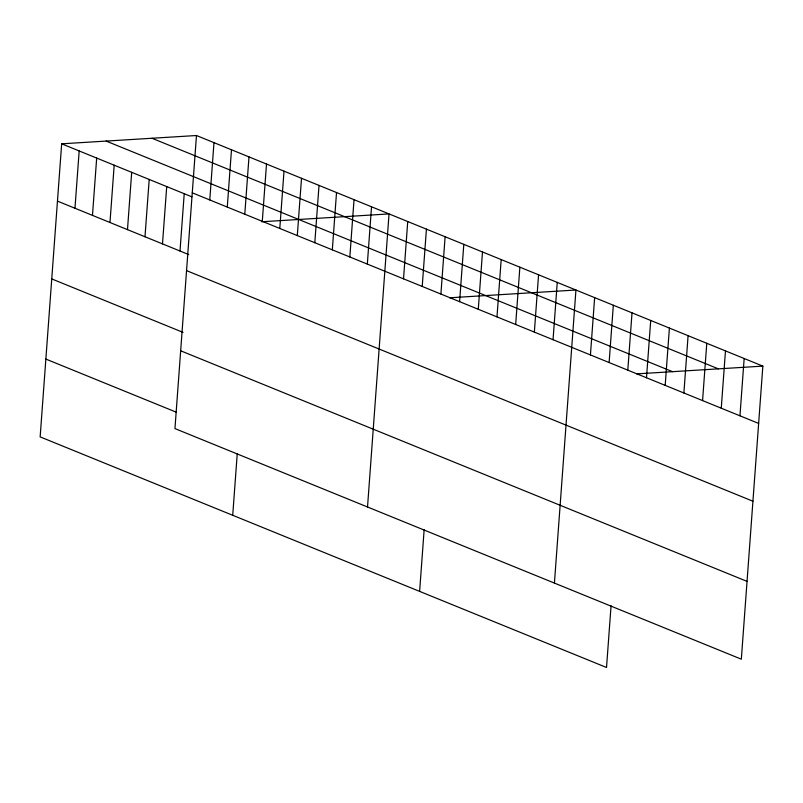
<?xml version="1.0" encoding="UTF-8"?>
<svg xmlns="http://www.w3.org/2000/svg" width="803" height="803" viewBox="0 0 803 803"><rect width="100%" height="100%" fill="white"/><g stroke="black" fill="none" stroke-linecap="round" stroke-linejoin="round"><path stroke-width="1.2" d="M196.474 135.516L174.954 428.591L741.33 659.183L762.85 366.118L196.474 135.516L61.67 143.817L40.15 436.882L606.526 667.484L611.063 605.733M74.97 208.248L79.176 150.944M92.475 215.375L96.681 158.071M109.981 222.501L114.187 165.197M127.486 229.638L131.692 172.324M144.992 236.765L149.197 179.45M162.497 243.891L166.713 186.587M180.002 251.018L184.218 193.714M209.774 199.947L213.979 142.643M227.279 207.084L231.485 149.77M244.785 214.21L248.99 156.896M232.719 515.285L237.256 453.544M262.29 221.337L266.506 164.033M279.795 228.464L284.011 171.159M297.301 235.59L301.516 178.286M314.806 242.717L319.022 185.413M332.322 249.843L336.527 192.539M349.827 256.97L354.033 199.666M367.332 264.097L371.538 206.793M367.523 506.994L389.043 213.919L261.658 221.758M403.528 278.832L407.733 221.528M422.217 286.45L426.423 229.136M440.907 294.059L445.113 236.755M419.618 591.389L424.155 529.639M459.597 301.667L463.803 244.363M478.287 309.275L482.493 251.971M496.977 316.884L501.182 259.58M515.667 324.492L519.872 267.188M534.356 332.101L538.562 274.797M553.046 339.709L557.252 282.405M554.421 583.088L575.942 290.013L449.79 297.783M590.426 354.936L594.642 297.632M609.116 362.544L613.331 305.24M627.805 370.153L632.021 312.849M646.495 377.761L650.711 320.457M665.185 385.37L669.401 328.066M683.885 392.978L688.091 335.674M702.575 400.587L706.781 343.282M721.265 408.205L725.47 350.891M739.954 415.813L744.16 358.509M636.699 373.877L762.85 366.118M151.988 138.257L718.364 368.848M106.157 141.077L672.533 371.679M192.268 192.82L758.644 423.422M61.67 143.817L191.877 196.825M57.465 201.121L188.755 254.581M186.557 270.631L752.933 501.223M51.753 278.922L183.044 332.382M180.665 350.781L747.041 581.382M45.861 359.082L176.068 412.1"/></g></svg>
